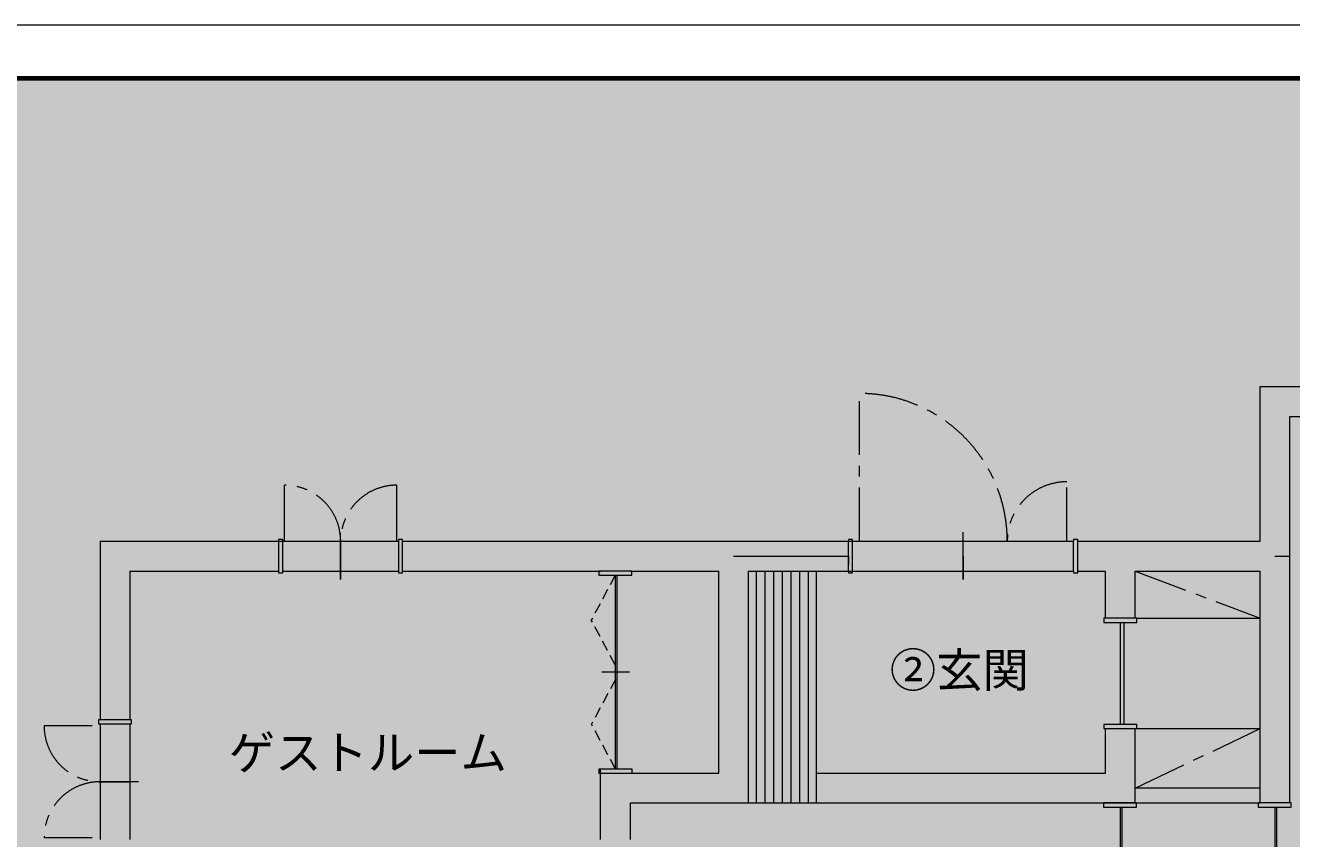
# Model space of a CAD drawing. Header units: millimetres. Extents: x -63086 to 144078, y -129912 to 13382.
# Drawn here: x 16576 to 24027, y -15336 to -10550 of the extents above; entities that cross this region are included whole.
import ezdxf

# ---------------------------------------------------------------- set-up
doc = ezdxf.new("R2010")
doc.units = ezdxf.units.MM
for name, pattern in [('CENTER', [50.8, 31.75, -6.35, 6.35, -6.35]), ('CENTERX2', [101.6, 63.5, -12.7, 12.7, -12.7]), ('HIDDEN', [9.525, 6.35, -3.175])]:
    doc.linetypes.add(name, pattern=pattern)
doc.layers.get('0').update_dxf_attribs({"lineweight": 0})
for name, color, linetype, lineweight in [('003壁', 7, 'Continuous', 9), ('004建具', 7, 'Continuous', 9), ('01用紙枠', 7, 'Continuous', 5), ('097家具', 7, 'Continuous', 0), ('098階段', 7, 'Continuous', 9), ('展開建具用', 250, 'Continuous', 9)]:
    doc.layers.add(name, color=color, linetype=linetype, lineweight=lineweight)
doc.layers.add('文字', color=7, linetype='Continuous')
doc.styles.add('小岩', font='MS Mincho.ttf', dxfattribs={"height": 150})

msp = doc.modelspace()

# ---------------------------------------------------------------- hatches: boundary and pattern name
at = {"ltscale": 10, "true_color": 0xfeeab9, "transparency": 33554480}
h = msp.add_hatch(color=254, dxfattribs=at)
h.dxf.hatch_style = 1
h.paths.add_polyline_path([(34635.0707, -10862.683), (11953.3987, -10862.683), (11953.3987, -26735.199), (34635.0707, -26735.199)])
at = {"layer": '003壁', "ltscale": 10, "true_color": 0xc7c8ca}
h = msp.add_hatch(color=9, dxfattribs=at)
h.dxf.hatch_style = 1
h.paths.add_polyline_path([(24016.4634, -12851.3749), (24766.4634, -12851.3749), (24766.4634, -12676.3749), (23841.4634, -12676.3749), (23841.4634, -13586.3749), (22768.9634, -13586.3749), (22768.9634, -13761.3749), (22931.4634, -13761.3749), (22931.4634, -14038.8749), (23106.4634, -14038.8749), (23106.4634, -13761.3749), (23841.4634, -13761.3749), (23841.4634, -15126.3749), (24016.4634, -15126.3749), (24016.4634, -13761.3749)])
h = msp.add_hatch(color=9, dxfattribs=at)
h.dxf.hatch_style = 1
h.paths.add_polyline_path([(18066.4634, -13586.3749), (18091.4634, -13586.3749), (17016.4634, -13586.3749), (17016.4634, -14636.3749), (17191.4634, -14636.3749), (17191.4634, -13761.3749), (18066.4634, -13761.3749)])
h = msp.add_hatch(color=9, dxfattribs=at)
h.dxf.hatch_style = 1
h.paths.add_polyline_path([(21418.9634, -13586.3749), (18796.4634, -13586.3749), (18796.4634, -13761.3749), (19961.4634, -13761.3749), (20145.1412, -13761.3749), (20656.4634, -13761.3749), (20656.4634, -14951.3749), (20136.4634, -14951.3749), (19961.4634, -14951.3749), (19961.4634, -15341.3749), (20136.4634, -15341.3749), (20136.4634, -15126.3749), (20656.4634, -15126.3749), (20831.4634, -15126.3749), (20831.4634, -13761.3749), (21418.9634, -13761.3749)])
at = {"layer": '003壁', "ltscale": 10, "true_color": 0xad9a7c, "transparency": 33554521}
h = msp.add_hatch(color=33, dxfattribs=at)
h.dxf.hatch_style = 1
edge = h.paths.add_edge_path()
edge.add_line((20048.9634, -14399.0602), (20048.9634, -14316.1605))
edge.add_line((20048.9634, -14316.1605), (19906.5519, -14050.0322))
edge.add_line((19906.5519, -14050.0322), (20047.6412, -13786.3749))
edge.add_line((20047.6412, -13786.3749), (19960.1412, -13786.3749))
edge.add_line((19960.1412, -13786.3749), (19950.1412, -13786.3749))
edge.add_line((19950.1412, -13786.3749), (19950.1412, -13761.3749))
edge.add_line((19950.1412, -13761.3749), (18796.4634, -13761.3749))
edge.add_line((18796.4634, -13761.3749), (18796.4634, -13771.3749))
edge.add_line((18796.4634, -13771.3749), (18771.4634, -13771.3749))
edge.add_line((18771.4634, -13771.3749), (18771.4634, -13761.3749))
edge.add_line((18771.4634, -13761.3749), (18091.4634, -13761.3749))
edge.add_line((18091.4634, -13761.3749), (18091.4634, -13771.3749))
edge.add_line((18091.4634, -13771.3749), (18066.4634, -13771.3749))
edge.add_line((18066.4634, -13771.3749), (18066.4634, -13761.3749))
edge.add_line((18066.4634, -13761.3749), (17191.4634, -13761.3749))
edge.add_line((17191.4634, -13761.3749), (17191.4634, -14636.3749))
edge.add_line((17191.4634, -14636.3749), (17201.4634, -14636.3749))
edge.add_line((17201.4634, -14636.3749), (17201.4634, -14661.3749))
edge.add_line((17201.4634, -14661.3749), (17191.4634, -14661.3749))
edge.add_line((17191.4634, -14661.3749), (17191.4634, -15341.3749))
edge.add_line((17191.4634, -15341.3749), (17201.4634, -15341.3749))
edge.add_line((17201.4634, -15341.3749), (17201.4634, -15366.3749))
edge.add_line((17201.4634, -15366.3749), (17191.4634, -15366.3749))
edge.add_line((17191.4634, -15366.3749), (17191.4634, -16176.3749))
edge.add_line((17191.4634, -16176.3749), (19961.4634, -16176.3749))
edge.add_line((19961.4634, -16176.3749), (19961.4634, -16166.3749))
edge.add_line((19961.4634, -16166.3749), (19951.4634, -16166.3749))
edge.add_line((19951.4634, -16166.3749), (19951.4634, -16141.3749))
edge.add_line((19951.4634, -16141.3749), (19961.4634, -16141.3749))
edge.add_line((19961.4634, -16141.3749), (19961.4634, -16131.3749))
edge.add_line((19961.4634, -16131.3749), (19206.4634, -16131.3749))
edge.add_arc((19961.4634, -16131.3749), 755, 90, 180, ccw=False)
edge.add_line((19961.4634, -15376.3749), (19961.4634, -15366.3749))
edge.add_line((19961.4634, -15366.3749), (19951.4634, -15366.3749))
edge.add_line((19951.4634, -15366.3749), (19951.4634, -15341.3749))
edge.add_line((19951.4634, -15341.3749), (19961.4634, -15341.3749))
edge.add_line((19961.4634, -15341.3749), (19961.4634, -14951.3749))
edge.add_line((19961.4634, -14951.3749), (19951.4634, -14951.3749))
edge.add_line((19951.4634, -14951.3749), (19951.4634, -14926.3749))
edge.add_line((19951.4634, -14926.3749), (19961.4634, -14926.3749))
edge.add_line((19961.4634, -14926.3749), (20048.9634, -14926.3749))
edge.add_line((20048.9634, -14926.3749), (19907.8741, -14662.7175))
edge.add_line((19907.8741, -14662.7175), (20048.9634, -14399.0602))
edge = h.paths.add_edge_path(flags=17)
edge.add_line((20043.9634, -15366.3749), (19961.4634, -15366.3749))
edge.add_line((19961.4634, -15366.3749), (19961.4634, -15376.3749))
edge.add_arc((19961.4634, -16131.3749), 755, 90, 180)
edge.add_line((19206.4634, -16131.3749), (19961.4634, -16131.3749))
edge.add_line((19961.4634, -16131.3749), (19961.4634, -16141.3749))
edge.add_line((19961.4634, -16141.3749), (20043.9634, -16141.3749))
edge.add_line((20043.9634, -16141.3749), (20043.9634, -15366.3749))
h.paths.add_polyline_path([(20048.9634, -13786.3749), (20047.6412, -13786.3749), (19906.5519, -14050.0322), (20048.9634, -14316.1605)], flags=17)
h.paths.add_polyline_path([(20048.9634, -14399.0602), (19907.8741, -14662.7175), (20048.9634, -14926.3749)], flags=17)
h.paths.add_polyline_path([(17696.6606, -15057.6044), (19552.0892, -15057.6044)], flags=16)
at = {"layer": '003壁', "ltscale": 10, "true_color": 0xc7c8ca}
h = msp.add_hatch(color=9, dxfattribs=at)
h.dxf.hatch_style = 1
h.paths.add_polyline_path([(23106.4634, -14688.8749), (22931.4634, -14688.8749), (22931.4634, -14951.3749), (22932.3354, -14951.3749), (22932.3354, -15126.3749), (23106.4634, -15126.3749), (23106.4634, -15038.8749)])
h = msp.add_hatch(color=9, dxfattribs=at)
h.dxf.hatch_style = 1
h.paths.add_polyline_path([(23841.4634, -15036.3749), (23106.4634, -15036.3749), (23106.4634, -15126.3749), (23841.4634, -15126.3749)])
at = {"layer": '097家具', "ltscale": 10, "true_color": 0xc7c8ca}
h = msp.add_hatch(color=9, dxfattribs=at)
h.dxf.hatch_style = 1
h.paths.add_polyline_path([(25336.4634, -24051.3749), (24961.4634, -24051.3749), (24961.4634, -24226.3749), (25336.4634, -24226.3749)])
h.paths.add_polyline_path([(26136.4634, -24051.3749), (25361.4634, -24051.3749), (25361.4634, -24226.3749), (26136.4634, -24226.3749)])
h.paths.add_polyline_path([(26536.4634, -24051.3749), (26161.4634, -24051.3749), (26161.4634, -24226.3749), (26536.4634, -24226.3749)])
h.paths.add_polyline_path([(30841.4634, -20258.8749), (30666.4634, -20258.8749), (30666.4634, -20708.8749), (30841.4634, -20708.8749)])
h.paths.add_polyline_path([(30841.4634, -22108.8749), (30666.4634, -22108.8749), (30666.4634, -22558.8749), (30841.4634, -22558.8749)])
h.paths.add_polyline_path([(25166.4634, -12676.3749), (24791.4634, -12676.3749), (24791.4634, -12851.3749), (25166.4634, -12851.3749)])
h.paths.add_polyline_path([(26991.4634, -12676.3749), (26616.4634, -12676.3749), (26616.4634, -12851.3749), (26991.4634, -12851.3749)])
h.paths.add_polyline_path([(28816.4634, -12676.3749), (28441.4634, -12676.3749), (28441.4634, -12851.3749), (28816.4634, -12851.3749)])
h.paths.add_polyline_path([(18771.4634, -13586.3749), (18091.4634, -13586.3749), (18091.4634, -13761.3749), (18771.4634, -13761.3749)])
h.paths.add_polyline_path([(17191.4634, -14661.3749), (17016.4634, -14661.3749), (17016.4634, -15001.3749), (17191.4634, -15001.3749)])
h.paths.add_polyline_path([(17191.4634, -15001.3749), (17016.4634, -15001.3749), (17016.4634, -15341.3749), (17191.4634, -15341.3749)])
at = {"layer": '097家具', "ltscale": 10, "true_color": 0x515152, "transparency": 33554592}
h = msp.add_hatch(color=251, dxfattribs=at)
h.dxf.hatch_style = 1
h.paths.add_polyline_path([(29688.0079, -12851.3749), (24011.9382, -12851.3749), (24011.9382, -19046.3749), (29688.0079, -19046.3749)])
at = {"layer": '097家具', "ltscale": 10}
h = msp.add_hatch(dxfattribs=at)
h.set_pattern_fill('ANSI31', color=256, scale=16, angle=45)
h.paths.add_polyline_path([(21231.4634, -13761.3749), (20831.4634, -13761.3749), (20831.4634, -15126.3749), (21231.4634, -15126.3749)])

# ---------------------------------------------------------------- linework, layer by layer
at = {"layer": '003壁'}
for p, q in [((23841.4634, -13586.3749), (23841.4634, -12676.3749)), ((23841.4634, -12676.3749), (24766.4634, -12676.3749)), ((24016.4634, -13761.3749), (24016.4634, -12851.3749)), ((24016.4634, -12851.3749), (24766.4634, -12851.3749)), ((17016.4634, -13586.3749), (17016.4634, -14636.3749)), ((17016.4634, -13586.3749), (18771.4634, -13586.3749)), ((18796.4634, -13586.3749), (22743.9634, -13586.3749)), ((22768.9634, -13586.3749), (23841.4634, -13586.3749)), ((23928.9634, -13673.8749), (24016.4634, -13673.8749)), ((17191.4634, -13761.3749), (17191.4634, -14636.3749)), ((17191.4634, -13761.3749), (18066.4634, -13761.3749)), ((18091.4634, -13761.3749), (18771.4634, -13761.3749)), ((18796.4634, -13761.3749), (19961.4634, -13761.3749)), ((20136.4634, -13761.3749), (20656.4634, -13761.3749)), ((20656.4634, -14951.3749), (20656.4634, -13761.3749)), ((20831.4634, -13761.3749), (22743.9634, -13761.3749)), ((20831.4634, -15126.3749), (20831.4634, -13761.3749)), ((22768.9634, -13761.3749), (22931.4634, -13761.3749)), ((22931.4634, -14038.8749), (22931.4634, -13761.3749)), ((23106.4634, -13761.3749), (23841.4634, -13761.3749)), ((23106.4634, -14038.8749), (23106.4634, -13761.3749)), ((23841.4634, -15126.3749), (23841.4634, -13761.3749)), ((24016.4634, -15126.3749), (24016.4634, -13761.3749)), ((17016.4634, -14661.3749), (17016.4634, -15341.3749)), ((17191.4634, -14661.3749), (17191.4634, -15341.3749)), ((22931.4634, -14951.3749), (22931.4634, -14688.8749)), ((23106.4634, -15126.3749), (23106.4634, -14688.8749)), ((19961.4634, -15341.3749), (19961.4634, -14926.3749)), ((20136.4634, -14951.3749), (20656.4634, -14951.3749)), ((21231.4634, -14951.3749), (22931.4634, -14951.3749)), ((23106.4634, -15036.3749), (23841.4634, -15036.3749)), ((20136.4634, -15126.3749), (20656.4634, -15126.3749)), ((20136.4634, -15341.3749), (20136.4634, -15126.3749)), ((20656.4634, -15126.3749), (23841.4634, -15126.3749))]:
    msp.add_line(p, q, dxfattribs=at)
at = {"layer": '003壁', "ltscale": 10}
for p, q in [((20048.9634, -14926.3749), (20048.9634, -13786.3749)), ((20058.9634, -14926.3749), (20058.9634, -13786.3749)), ((23018.9634, -14063.8749), (23018.9634, -14663.8749)), ((23038.9634, -14063.8749), (23038.9634, -14663.8749)), ((23116.4634, -14038.8749), (23841.4634, -14038.8749)), ((23116.4634, -14688.8749), (23841.4634, -14688.8749))]:
    msp.add_line(p, q, dxfattribs=at)
at = {"layer": '004建具', "linetype": 'CENTERX2', "ltscale": 5}
for p, q in [((21483.9634, -13586.3749), (21483.9634, -12716.3749)), ((21483.9634, -13586.3749), (21483.9634, -12716.3749)), ((18101.4634, -13538.9222), (18101.4634, -13256.3749)), ((18761.4634, -13538.9222), (18761.4634, -13256.3749)), ((22703.9634, -13586.3749), (22703.9634, -13236.3749)), ((18091.4634, -13576.3749), (18066.4634, -13576.3749)), ((18066.4634, -13576.3749), (18066.4634, -13586.3749)), ((18066.4634, -13586.3749), (18066.4634, -13761.3749)), ((18091.4634, -13586.3749), (18091.4634, -13576.3749)), ((18091.4634, -13771.3749), (18091.4634, -13586.3749)), ((18796.4634, -13576.3749), (18771.4634, -13576.3749)), ((18771.4634, -13576.3749), (18771.4634, -13586.3749)), ((18771.4634, -13586.3749), (18771.4634, -13761.3749)), ((18796.4634, -13586.3749), (18796.4634, -13576.3749)), ((18796.4634, -13771.3749), (18796.4634, -13586.3749)), ((18066.4634, -13761.3749), (18066.4634, -13771.3749)), ((18066.4634, -13771.3749), (18091.4634, -13771.3749)), ((18771.4634, -13761.3749), (18771.4634, -13771.3749)), ((18771.4634, -13771.3749), (18796.4634, -13771.3749)), ((19960.1412, -13761.3749), (19950.1412, -13761.3749)), ((19950.1412, -13761.3749), (19950.1412, -13786.3749)), ((20145.1412, -13761.3749), (19960.1412, -13761.3749)), ((20145.1412, -13786.3749), (20145.1412, -13761.3749)), ((19950.1412, -13786.3749), (19960.1412, -13786.3749)), ((19960.1412, -13786.3749), (20135.1412, -13786.3749)), ((20135.1412, -13786.3749), (20145.1412, -13786.3749)), ((22921.4634, -14038.8749), (22921.4634, -14063.8749)), ((22921.4634, -14063.8749), (22931.4634, -14063.8749)), ((23116.4634, -14038.8749), (22931.4634, -14038.8749)), ((22931.4634, -14063.8749), (23106.4634, -14063.8749)), ((23106.4634, -14063.8749), (23116.4634, -14063.8749)), ((23116.4634, -14063.8749), (23116.4634, -14038.8749)), ((16969.0108, -14671.3749), (16686.4634, -14671.3749)), ((17016.4634, -14636.3749), (17006.4634, -14636.3749)), ((17006.4634, -14636.3749), (17006.4634, -14661.3749)), ((17006.4634, -14661.3749), (17016.4634, -14661.3749)), ((17201.4634, -14636.3749), (17016.4634, -14636.3749)), ((17016.4634, -14661.3749), (17191.4634, -14661.3749)), ((17191.4634, -14661.3749), (17201.4634, -14661.3749)), ((17201.4634, -14661.3749), (17201.4634, -14636.3749)), ((22921.4634, -14663.8749), (22921.4634, -14688.8749)), ((23116.4634, -14663.8749), (22931.4634, -14663.8749)), ((23116.4634, -14688.8749), (23116.4634, -14663.8749)), ((22921.4634, -14688.8749), (22931.4634, -14688.8749)), ((22931.4634, -14688.8749), (23106.4634, -14688.8749)), ((23106.4634, -14688.8749), (23116.4634, -14688.8749)), ((19961.4634, -14926.3749), (19951.4634, -14926.3749)), ((19951.4634, -14926.3749), (19951.4634, -14951.3749)), ((19951.4634, -14951.3749), (19961.4634, -14951.3749)), ((20146.4634, -14926.3749), (19961.4634, -14926.3749)), ((19961.4634, -14951.3749), (20136.4634, -14951.3749)), ((20136.4634, -14951.3749), (20146.4634, -14951.3749)), ((20146.4634, -14951.3749), (20146.4634, -14926.3749)), ((22930.1412, -15126.3749), (22920.1412, -15126.3749)), ((22920.1412, -15126.3749), (22920.1412, -15151.3749)), ((22920.1412, -15151.3749), (22930.1412, -15151.3749)), ((23115.1412, -15126.3749), (22930.1412, -15126.3749)), ((22930.1412, -15151.3749), (23105.1412, -15151.3749)), ((23105.1412, -15151.3749), (23115.1412, -15151.3749)), ((23115.1412, -15151.3749), (23115.1412, -15126.3749)), ((23840.1412, -15126.3749), (23830.1412, -15126.3749)), ((23830.1412, -15126.3749), (23830.1412, -15151.3749)), ((23830.1412, -15151.3749), (23840.1412, -15151.3749)), ((24025.1412, -15126.3749), (23840.1412, -15126.3749)), ((23840.1412, -15151.3749), (24015.1412, -15151.3749)), ((24015.1412, -15151.3749), (24025.1412, -15151.3749)), ((24025.1412, -15151.3749), (24025.1412, -15126.3749)), ((16969.0108, -15331.3749), (16686.4634, -15331.3749))]:
    msp.add_line(p, q, dxfattribs=at)
at = {"layer": '004建具', "ltscale": 10}
for p, q in [((18101.4634, -13586.3749), (18101.4634, -13538.9222)), ((18431.4634, -13586.3749), (18431.4634, -13536.3749)), ((18761.4634, -13586.3749), (18761.4634, -13538.9222)), ((18091.4634, -13576.3749), (18066.4634, -13576.3749)), ((18066.4634, -13576.3749), (18066.4634, -13771.3749)), ((18091.4634, -13771.3749), (18091.4634, -13576.3749)), ((18091.4634, -13586.3749), (18771.4634, -13586.3749)), ((18091.4634, -13586.3749), (18101.4634, -13586.3749)), ((18431.4634, -13586.3749), (18431.4634, -13761.3749)), ((18431.4634, -13811.3749), (18431.4634, -13586.3749)), ((18796.4634, -13576.3749), (18771.4634, -13576.3749)), ((18771.4634, -13576.3749), (18771.4634, -13771.3749)), ((18796.4634, -13771.3749), (18796.4634, -13576.3749)), ((20743.9634, -13673.8749), (21418.9634, -13673.8749)), ((21418.9634, -13673.8749), (21418.9634, -13723.5862)), ((18066.4634, -13771.3749), (18091.4634, -13771.3749)), ((18431.4634, -13761.3749), (18431.4634, -13811.3749)), ((18771.4634, -13771.3749), (18796.4634, -13771.3749)), ((23116.4634, -14038.8749), (22921.4634, -14038.8749)), ((22921.4634, -14038.8749), (22921.4634, -14063.8749)), ((22921.4634, -14063.8749), (23116.4634, -14063.8749)), ((23116.4634, -14063.8749), (23116.4634, -14038.8749)), ((17201.4634, -14636.3749), (17006.4634, -14636.3749)), ((17006.4634, -14636.3749), (17006.4634, -14661.3749)), ((17006.4634, -14661.3749), (17201.4634, -14661.3749)), ((17201.4634, -14661.3749), (17201.4634, -14636.3749)), ((23116.4634, -14663.8749), (22921.4634, -14663.8749)), ((22921.4634, -14663.8749), (22921.4634, -14688.8749)), ((23116.4634, -14688.8749), (23116.4634, -14663.8749)), ((22921.4634, -14688.8749), (23116.4634, -14688.8749)), ((17016.4634, -15001.3749), (17191.4634, -15001.3749)), ((17241.4634, -15001.3749), (17016.4634, -15001.3749)), ((23018.9634, -15151.3749), (23018.9634, -15888.8749)), ((23028.9634, -15151.3749), (23028.9634, -15888.8749)), ((23928.9634, -15151.3749), (23928.9634, -15888.8749)), ((23938.9634, -15151.3749), (23938.9634, -15888.8749))]:
    msp.add_line(p, q, dxfattribs=at)
at = {"layer": '004建具'}
for p, q in [((22093.9634, -13810.4292), (22093.9634, -13532.9209)), ((21443.9634, -13576.3749), (21418.9634, -13576.3749)), ((21418.9634, -13576.3749), (21418.9634, -13586.3749)), ((21418.9634, -13761.3749), (21418.9634, -13586.3749)), ((21443.9634, -13586.3749), (21443.9634, -13576.3749)), ((21443.9634, -13761.3749), (21443.9634, -13586.3749)), ((22768.9634, -13576.3749), (22743.9634, -13576.3749)), ((22743.9634, -13576.3749), (22743.9634, -13586.3749)), ((22743.9634, -13761.3749), (22743.9634, -13586.3749)), ((22768.9634, -13586.3749), (22768.9634, -13576.3749)), ((22768.9634, -13761.3749), (22768.9634, -13586.3749)), ((22093.9634, -13673.8749), (22093.9634, -13810.4292)), ((21418.9634, -13761.3749), (21418.9634, -13771.3749)), ((21418.9634, -13771.3749), (21443.9634, -13771.3749)), ((21443.9634, -13771.3749), (21443.9634, -13761.3749)), ((22743.9634, -13761.3749), (22743.9634, -13771.3749)), ((22743.9634, -13771.3749), (22768.9634, -13771.3749)), ((22768.9634, -13771.3749), (22768.9634, -13761.3749)), ((20048.9634, -14356.3749), (19967.5964, -14356.3749)), ((20130.3305, -14356.3749), (20048.9634, -14356.3749))]:
    msp.add_line(p, q, dxfattribs=at)
at = {"layer": '004建具', "linetype": 'CENTER', "ltscale": 10}
for p, q in [((23106.4634, -13761.3749), (23841.4634, -14038.8749)), ((23106.4634, -15038.8749), (23841.4634, -14688.8749))]:
    msp.add_line(p, q, dxfattribs=at)
at = {"layer": '004建具', "linetype": 'HIDDEN', "ltscale": 10}
for p, q in [((20047.6412, -13786.3749), (19906.5519, -14050.0322)), ((20047.6412, -14313.6896), (19906.5519, -14050.0322)), ((20048.9634, -14399.0602), (19907.8741, -14662.7175)), ((20048.9634, -14926.3749), (19907.8741, -14662.7175))]:
    msp.add_line(p, q, dxfattribs=at)
at = {"layer": '004建具', "linetype": 'CENTERX2', "ltscale": 5}
for centre, radius, start, end in [((21483.9634, -13586.3749), 870, 0, 90), ((18101.4634, -13586.3749), 330, 0, 90), ((18761.4634, -13586.3749), 330, 90, 180), ((22703.9634, -13586.3749), 350, 90, 180), ((17016.4634, -14671.3749), 330, 180, 270), ((17016.4634, -15331.3749), 330, 90, 180)]:
    msp.add_arc(centre, radius, start, end, dxfattribs=at)
at = {"layer": '01用紙枠'}
msp.add_lwpolyline([(11629.2572, -10550.1355), (11629.2572, -27047.7465), (34959.2122, -27047.7465), (34959.2122, -10550.1355)], close=True, dxfattribs=at)
msp.add_lwpolyline([(11629.2572, -10550.1355), (11629.2572, -27047.7465), (34959.2122, -27047.7465), (34959.2122, -10550.1355)], close=True, dxfattribs=at)
at = {"layer": '01用紙枠', "const_width": 27.7738}
msp.add_lwpolyline([(11953.3987, -26735.199), (34635.0707, -26735.199), (34635.0707, -10862.683), (11953.3987, -10862.683)], close=True, dxfattribs=at)
msp.add_lwpolyline([(11953.3987, -26735.199), (34635.0707, -26735.199), (34635.0707, -10862.683), (11953.3987, -10862.683)], close=True, dxfattribs=at)
msp.add_lwpolyline([(11953.3987, -26735.199), (34635.0707, -26735.199), (34635.0707, -10862.683), (11953.3987, -10862.683)], close=True, dxfattribs=at)
at = {"layer": '01用紙枠', "lineweight": 5, "const_width": 27.7738}
msp.add_lwpolyline([(11953.3987, -26735.199), (34635.0707, -26735.199), (34635.0707, -10862.683), (11953.3987, -10862.683)], close=True, dxfattribs=at)
msp.add_lwpolyline([(11953.3987, -26735.199), (34635.0707, -26735.199), (34635.0707, -10862.683), (11953.3987, -10862.683)], close=True, dxfattribs=at)
at = {"layer": '098階段'}
msp.add_line((21231.4634, -15126.3749), (21231.4634, -13761.3749), dxfattribs=at)
at = {"layer": '展開建具用', "ltscale": 10}
msp.add_lwpolyline([(11953.3987, -10862.683), (34635.0707, -10862.683), (34635.0707, -26735.199), (11953.3987, -26735.199)], close=True, dxfattribs=at)

# ---------------------------------------------------------------- texts
at = {"layer": '文字', "ltscale": 10, "char_height": 200, "attachment_point": 1, "style": '小岩'}
for s, insert in [('②玄関', (21662.7643, -14244.2963)), ('ゲストルーム', (17772.9463, -14729.8901))]:
    msp.add_mtext_dynamic_manual_height_columns(s, width=2456.810386, gutter_width=1000, heights=[0], dxfattribs=dict(at, insert=insert))

doc.saveas('drawing.dxf')
